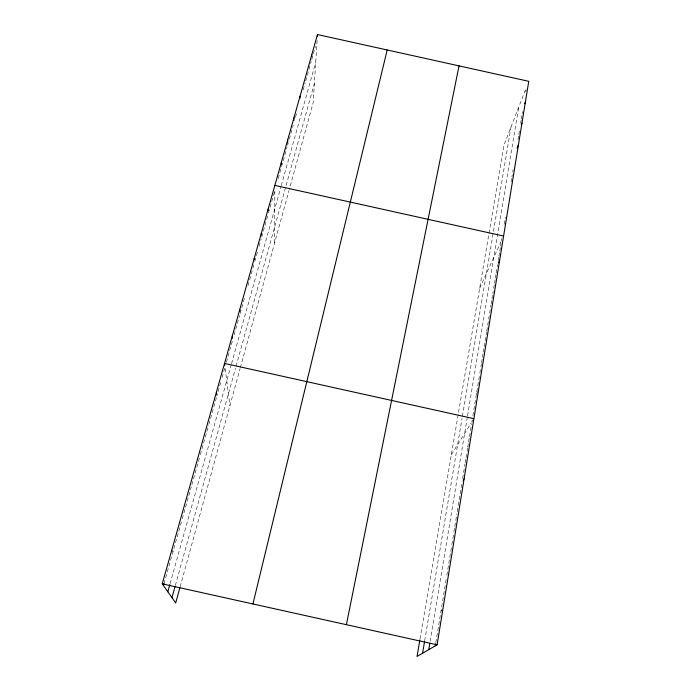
<?xml version="1.0" encoding="UTF-8"?>
<svg xmlns="http://www.w3.org/2000/svg" width="691" height="691" viewBox="0 0 691 691"><rect width="100%" height="100%" fill="white"/><g stroke="black" fill="none" stroke-linecap="round" stroke-linejoin="round"><path stroke-width="0.52" stroke-dasharray="3.46 2.59" d="M274.629 242.886L274.837 190.431L268.514 212.863M317.117 40.475L313.161 102.631L289.296 189.507M435.822 642.69L446.498 577.348M446.844 575.232L451.681 545.588M451.854 544.525L453.771 532.821M453.944 531.759L454.635 527.501M454.808 526.438L456.898 513.663M457.243 511.565L462.141 481.541M462.659 478.414L465.043 463.816M465.207 462.771L465.889 458.599M466.062 457.554L466.745 453.391M467.081 451.301L467.6 448.148M467.772 447.094L468.455 442.888M468.628 441.834L469.319 437.636M469.483 436.582L471.547 423.963M472.229 419.8L471.893 421.856L473.387 419.472M472.903 415.671L479.684 374.168M479.848 373.123L480.53 368.951M480.876 366.861L481.394 363.682M481.567 362.62L482.258 358.387M482.43 357.325L483.121 353.084M483.294 352.03L483.985 347.789M484.158 346.727L486.55 332.103M486.723 331.067L490.964 305.068M491.137 304.014L491.828 299.816M491.992 298.762L492.683 294.556M492.856 293.511L493.201 291.403M493.711 288.277L494.376 284.174M494.549 283.146L495.214 279.043M495.387 278.015L496.052 273.912M496.224 272.885L497.563 264.679M498.246 260.498L498.755 257.354M498.928 256.309L499.61 252.129M499.783 251.083L500.465 246.903M500.638 245.858L500.975 243.768M501.493 240.623L501.821 238.585M504.162 224.281L505.328 217.129M511.072 181.94L511.746 177.855M511.91 176.836L512.238 174.797M512.739 171.739L513.085 169.649M517.991 139.591L518.656 135.505M518.829 134.486L519.494 130.4M520.686 123.11L521.195 119.958M521.368 118.912L522.059 114.715M522.223 113.669L522.569 111.571M525.773 91.981L526.101 89.925M430.173 641.274L467.366 416.889M467.539 415.844L518.691 107.209M424.689 640.782L462.037 418.47M462.4 416.345L511.029 126.911M420.024 638.873L504.041 144.885L525.851 88.785M180.152 586.745L240.071 368.64M240.356 367.629L289.011 190.526M175.341 585.484L235.493 368.268M236.072 366.187L314.388 83.378M170.098 583.601L231.286 364.572M231.563 363.561L281.004 186.57M281.289 185.577L315.727 62.285M164.026 583.506L181.983 519.796M182.269 518.768L191.295 486.766M191.882 484.693L200.07 455.637M200.355 454.626L208.613 425.345M208.898 424.326L216.637 396.876M220.679 382.529L216.922 395.865L216.637 394.12M222.122 377.407L225.016 367.154L229.922 405.6M226.432 362.127L232.668 339.998L232.478 338.029M234.111 334.91L239.561 315.562M240.14 313.524L244.795 296.992M247.983 285.677L254.521 262.494M254.806 261.474L257.7 251.222M259.142 246.1L261.163 238.922M261.742 236.901L267.944 214.884M278.205 178.485L281.297 167.524M281.582 166.505L287.033 147.174M287.603 145.136L288.164 143.149M289.287 139.176L293.217 125.252M295.498 117.15L296.646 113.074M303.176 89.916L305.137 82.946M305.698 80.951L311.183 61.516M311.753 59.495L315.424 46.487M479.649 288.302L501.061 241.556M476.436 394.017L477.947 391.452M451.353 454.669L471.331 422.754M440.979 611.112L442.81 609.712M171.912 549.639L172.992 551.686"/><path stroke-width="1.04" d="M281.341 164.406L281.375 162.333M287.663 143.002L287.741 139.807M293.865 120.528L293.96 117.798M299.963 98.139L300.041 96.282M311.693 56.61L311.805 54.675M317.368 36.528L317.489 34.55L528.762 81.313L437.101 644.807L417.036 656.45L419.852 639.909M435.304 645.852L435.65 643.744M428.783 649.635L429.828 643.364M422.59 653.228L424.507 641.818M346.381 624.69L459.031 65.878M252.932 603.969L387.202 49.977M179.867 587.765L175.704 602.932L162.238 583.852L317.489 34.55M171.973 597.646L175.065 586.495M167.818 591.755L169.813 584.621M163.447 585.553L164.026 583.506M524.685 103.762L525.402 101.948M521.256 124.821L521.973 123.05M517.032 148.081L518.457 144.635M498.401 262.908L499.653 260.265M463.117 480.21L464.093 478.88M274.854 185.387L503.592 236.046M473.888 418.677L224.54 363.423L224.782 365.289M162.238 583.852L437.101 644.807M216.361 392.376L216.637 394.12M232.28 336.051L232.478 338.029M239.82 309.361L239.976 311.442M254.348 257.95L254.418 259.773M261.353 233.178L261.397 235.07M268.186 209.002L268.203 210.954"/></g></svg>
